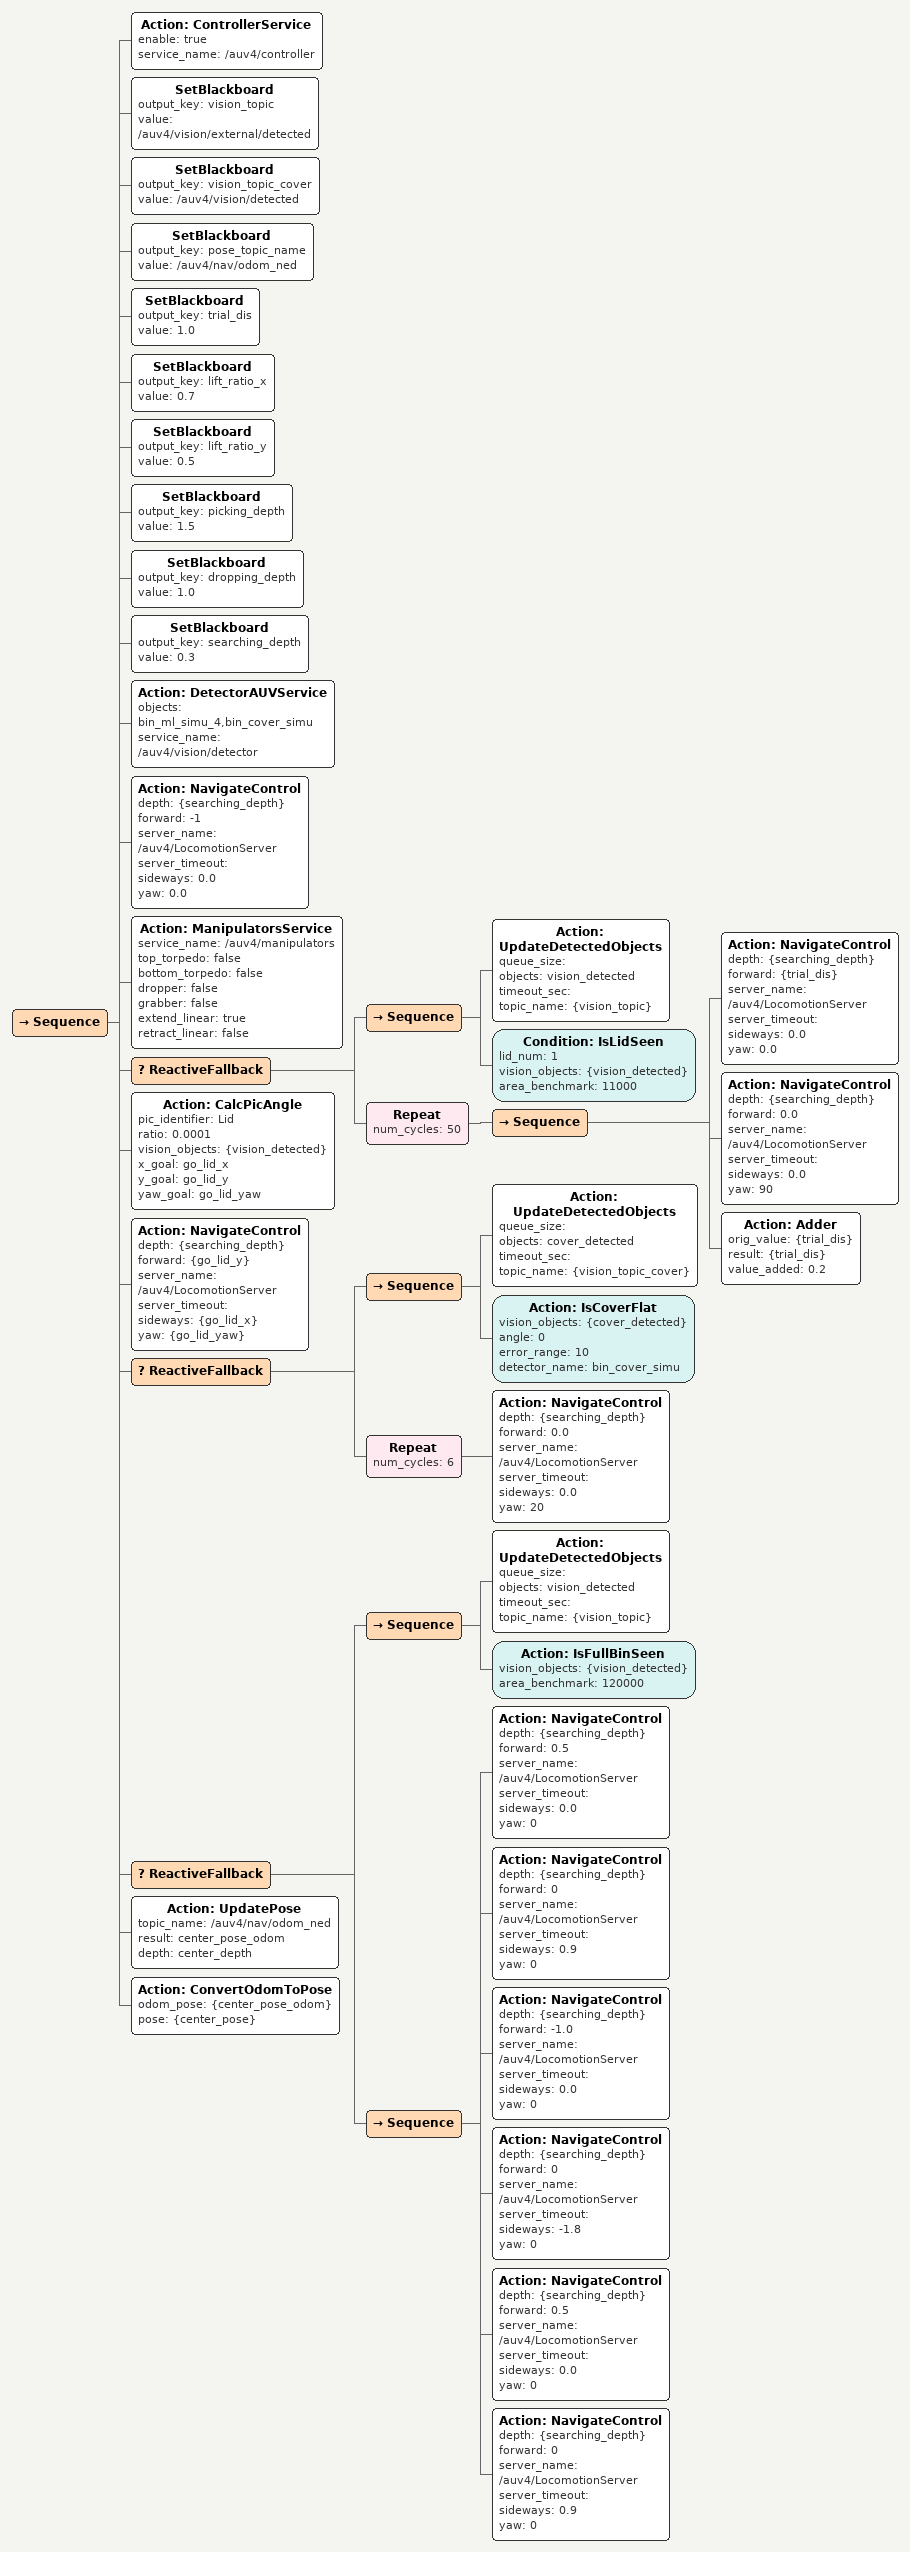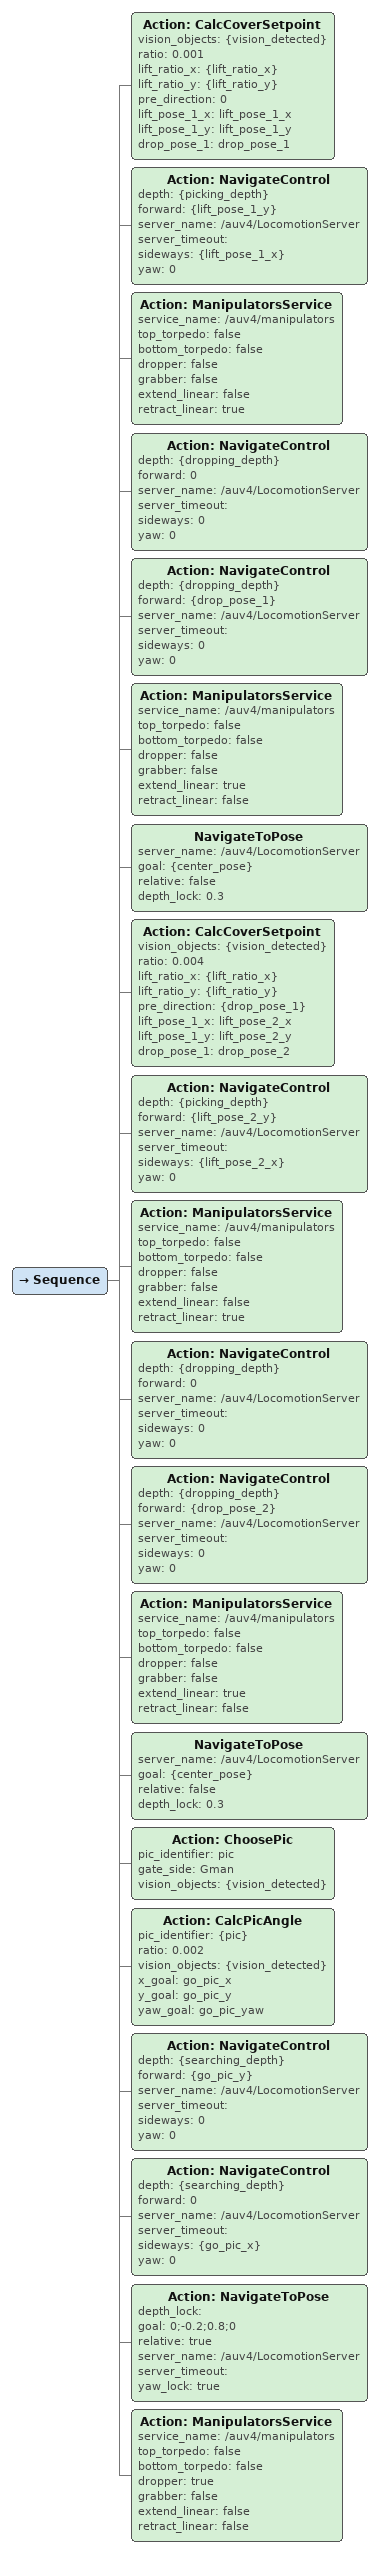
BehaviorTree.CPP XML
<Sequence>
    <Action ID="ControllerService" enable="true" service_name="/auv4/controller"/>
    <SetBlackboard output_key="vision_topic" value="/auv4/vision/external/detected"/>
    <SetBlackboard output_key="vision_topic_cover" value="/auv4/vision/detected"/>
    <SetBlackboard output_key="pose_topic_name" value="/auv4/nav/odom_ned"/>
    <SetBlackboard output_key="trial_dis" value="1.0"/>
    <SetBlackboard output_key="lift_ratio_x" value="0.7"/>
    <SetBlackboard output_key="lift_ratio_y" value="0.5"/>
    <SetBlackboard output_key="picking_depth" value="1.5"/>
    <SetBlackboard output_key="dropping_depth" value="1.0"/>
    <SetBlackboard output_key="searching_depth" value="0.3"/>
    <Action ID="DetectorAUVService" objects="bin_ml_simu_4,bin_cover_simu" service_name="/auv4/vision/detector"/>

    <Action ID="NavigateControl" depth="{searching_depth}" forward="-1" server_name="/auv4/LocomotionServer" server_timeout="" sideways="0.0" yaw="0.0"/>
    <Action ID="ManipulatorsService" service_name="/auv4/manipulators" top_torpedo="false" bottom_torpedo="false" dropper="false" grabber="false" extend_linear="true" retract_linear="false"/>
    <!-- Move in spiral until seeing one lid -->
    <ReactiveFallback>
        <Sequence>
            <Action ID="UpdateDetectedObjects" queue_size="" objects="vision_detected" timeout_sec="" topic_name="{vision_topic}"/>
            <Condition ID="IsLidSeen" lid_num="1" vision_objects="{vision_detected}" area_benchmark="11000"/>
        </Sequence>
        <Repeat num_cycles="50">
            <Sequence>
                <Action ID="NavigateControl" depth="{searching_depth}" forward="{trial_dis}" server_name="/auv4/LocomotionServer" server_timeout="" sideways="0.0" yaw="0.0"/>
                <Action ID="NavigateControl" depth="{searching_depth}" forward="0.0" server_name="/auv4/LocomotionServer" server_timeout="" sideways="0.0" yaw="90"/>
                <Action ID="Adder" orig_value="{trial_dis}" result="{trial_dis}" value_added="0.2"/>
            </Sequence>
        </Repeat>
    </ReactiveFallback>

    <!-- ensure that a full handle is in sight -->
    <Action ID="CalcPicAngle" pic_identifier="Lid" ratio="0.0001" vision_objects="{vision_detected}" x_goal="go_lid_x" y_goal="go_lid_y" yaw_goal="go_lid_yaw"/>
    <Action ID="NavigateControl" depth="{searching_depth}" forward="{go_lid_y}" server_name="/auv4/LocomotionServer" server_timeout="" sideways="{go_lid_x}" yaw="{go_lid_yaw}"/>

    <!-- turn until handle is horizontal -->
    <ReactiveFallback>
        <Sequence>
            <Action ID="UpdateDetectedObjects" queue_size="" objects="cover_detected" timeout_sec="" topic_name="{vision_topic_cover}"/>
            <Action ID="IsCoverFlat" vision_objects="{cover_detected}" angle="0" error_range="10" detector_name="bin_cover_simu"/>
        </Sequence>
        <Repeat num_cycles="6">
            <Action ID="NavigateControl" depth="{searching_depth}" forward="0.0" server_name="/auv4/LocomotionServer" server_timeout="" sideways="0.0" yaw="20"/>
        </Repeat>
    </ReactiveFallback>

    <!-- adjust position until a full bin is seen -->
    <ReactiveFallback>
        <Sequence>
            <Action ID="UpdateDetectedObjects" queue_size="" objects="vision_detected" timeout_sec="" topic_name="{vision_topic}"/>
            <Action ID="IsFullBinSeen" vision_objects="{vision_detected}" area_benchmark="120000"/>
        </Sequence>
        <Sequence>
            <Action ID="NavigateControl" depth="{searching_depth}" forward="0.5" server_name="/auv4/LocomotionServer" server_timeout="" sideways="0.0" yaw="0"/>
            <Action ID="NavigateControl" depth="{searching_depth}" forward="0" server_name="/auv4/LocomotionServer" server_timeout="" sideways="0.9" yaw="0"/>
            <Action ID="NavigateControl" depth="{searching_depth}" forward="-1.0" server_name="/auv4/LocomotionServer" server_timeout="" sideways="0.0" yaw="0"/>
            <Action ID="NavigateControl" depth="{searching_depth}" forward="0" server_name="/auv4/LocomotionServer" server_timeout="" sideways="-1.8" yaw="0"/>
            <Action ID="NavigateControl" depth="{searching_depth}" forward="0.5" server_name="/auv4/LocomotionServer" server_timeout="" sideways="0.0" yaw="0"/>
            <Action ID="NavigateControl" depth="{searching_depth}" forward="0" server_name="/auv4/LocomotionServer" server_timeout="" sideways="0.9" yaw="0"/>
        </Sequence>
    </ReactiveFallback>
    <Action ID="UpdatePose" topic_name="/auv4/nav/odom_ned" result="center_pose_odom" depth="center_depth"/>
    <Action ID="ConvertOdomToPose" odom_pose="{center_pose_odom}" pose="{center_pose}"/>
</Sequence>

<Sequence>
    <!--lift and drop covers one by one-->
    <Action ID="CalcCoverSetpoint" vision_objects="{vision_detected}" ratio="0.001" lift_ratio_x="{lift_ratio_x}" lift_ratio_y="{lift_ratio_y}" pre_direction="0" lift_pose_1_x="lift_pose_1_x" lift_pose_1_y="lift_pose_1_y" drop_pose_1="drop_pose_1"/>
    <Action ID="NavigateControl" depth="{picking_depth}" forward="{lift_pose_1_y}" server_name="/auv4/LocomotionServer" server_timeout="" sideways="{lift_pose_1_x}" yaw="0"/>
    <Action ID="ManipulatorsService" service_name="/auv4/manipulators" top_torpedo="false" bottom_torpedo="false" dropper="false" grabber="false" extend_linear="false" retract_linear="true"/>
    <Action ID="NavigateControl" depth="{dropping_depth}" forward="0" server_name="/auv4/LocomotionServer" server_timeout="" sideways="0" yaw="0"/>
    <Action ID="NavigateControl" depth="{dropping_depth}" forward="{drop_pose_1}" server_name="/auv4/LocomotionServer" server_timeout="" sideways="0" yaw="0"/>
    <Action ID="ManipulatorsService" service_name="/auv4/manipulators" top_torpedo="false" bottom_torpedo="false" dropper="false" grabber="false" extend_linear="true" retract_linear="false"/>

    <NavigateToPose server_name="/auv4/LocomotionServer" goal="{center_pose}" relative="false" depth_lock="0.3"/>
    <Action ID="CalcCoverSetpoint" vision_objects="{vision_detected}" ratio="0.004" lift_ratio_x="{lift_ratio_x}" lift_ratio_y="{lift_ratio_y}" pre_direction="{drop_pose_1}" lift_pose_1_x="lift_pose_2_x" lift_pose_1_y="lift_pose_2_y" drop_pose_1="drop_pose_2"/>
    <Action ID="NavigateControl" depth="{picking_depth}" forward="{lift_pose_2_y}" server_name="/auv4/LocomotionServer" server_timeout="" sideways="{lift_pose_2_x}" yaw="0"/>
    <Action ID="ManipulatorsService" service_name="/auv4/manipulators" top_torpedo="false" bottom_torpedo="false" dropper="false" grabber="false" extend_linear="false" retract_linear="true"/>
    <Action ID="NavigateControl" depth="{dropping_depth}" forward="0" server_name="/auv4/LocomotionServer" server_timeout="" sideways="0" yaw="0"/>
    <Action ID="NavigateControl" depth="{dropping_depth}" forward="{drop_pose_2}" server_name="/auv4/LocomotionServer" server_timeout="" sideways="0" yaw="0"/>
    <Action ID="ManipulatorsService" service_name="/auv4/manipulators" top_torpedo="false" bottom_torpedo="false" dropper="false" grabber="false" extend_linear="true" retract_linear="false"/>
    <NavigateToPose server_name="/auv4/LocomotionServer" goal="{center_pose}" relative="false" depth_lock="0.3"/>

    <!--choose a picture to drop the ball -->
    <Action ID="ChoosePic" pic_identifier="pic" gate_side="Gman" vision_objects="{vision_detected}"/>
    <Action ID="CalcPicAngle" pic_identifier="{pic}" ratio="0.002" vision_objects="{vision_detected}" x_goal="go_pic_x" y_goal="go_pic_y" yaw_goal="go_pic_yaw"/>
    <Action ID="NavigateControl" depth="{searching_depth}" forward="{go_pic_y}" server_name="/auv4/LocomotionServer" server_timeout="" sideways="0" yaw="0"/>
    <Action ID="NavigateControl" depth="{searching_depth}" forward="0" server_name="/auv4/LocomotionServer" server_timeout="" sideways="{go_pic_x}" yaw="0"/>
    <Action ID="NavigateToPose" depth_lock="" goal="0;-0.2;0.8;0" relative="true" server_name="/auv4/LocomotionServer" server_timeout="" yaw_lock="true"/>
    <Action ID="ManipulatorsService" service_name="/auv4/manipulators" top_torpedo="false" bottom_torpedo="false" dropper="true" grabber="false" extend_linear="false" retract_linear="false"/>
</Sequence>
